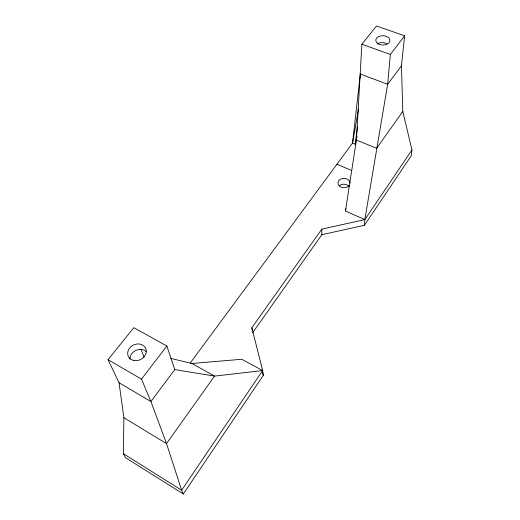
<?xml version="1.0" encoding="UTF-8"?>
<svg xmlns="http://www.w3.org/2000/svg" width="520" height="520" viewBox="0 0 520 520"><rect width="100%" height="100%" fill="white"/><g stroke="black" fill="none" stroke-linecap="round" stroke-linejoin="round"><path stroke-width="0.78" d="M183.313 494L125.645 457.769L123.357 453.687L123.89 417.716L119.028 382.714L108.03 359.691L133.803 327.659L166.868 346.034L174.779 369.584L150.93 401.538L166.524 443.606L181.643 490.224L183.313 494L263.289 375.329L262.639 370.572L251.869 327.769L321.828 229.112L364.825 219.615L411.97 149.975L402.799 111.495L401.434 65.812L404.644 35.809L376.512 26L361.875 44.2L356.428 140.082L345.436 211.022L364.825 219.615L364.416 225.264L321.828 234.702L252.609 332.813M404.644 35.809L390.357 54.45L387.654 84.285L364.825 219.615M401.434 65.812L387.654 84.285L360.321 74.048L352.541 143.072L190.268 362.999M411.97 149.975L411.157 155.909L364.416 225.264M358.585 108.895L352.541 143.072L355.121 144.131L357.546 126.581M355.121 144.131L357.045 136.253M345.436 211.022L346.034 208.663M170.729 358.371L191.939 363.493L241.748 359.262L262.639 370.572L181.643 490.224L123.357 453.687M402.799 111.495L376.616 148.291L356.428 140.082M119.028 382.714L150.93 401.538L141.499 379.138L166.868 346.034M262.639 370.572L214.546 376.103L174.779 369.584M361.875 44.2L390.357 54.45M336.908 164.262L351.709 170.514M191.939 363.493L214.546 376.103L166.524 443.606L123.89 417.716M108.03 359.691L141.499 379.138M140.875 348.985L144.066 357.071M262.301 371.391L263.289 375.329M251.869 327.769L252.291 330.649M360.321 74.048L360.659 77.252M321.828 229.112L321.828 234.702M377.124 44.005A7.007 4.654 1.8 0 1 386.978 43.843M129.954 359.053A9.458 8.014 -25.3 0 1 136.013 350.318A9.458 8.014 -25.3 0 1 146.432 351.806M349.369 185.322A6.09 4.674 1.3 0 1 339.45 186.102A6.09 4.674 1.3 0 1 341.783 178.672A6.09 4.674 1.3 0 1 350.103 182.969M339.463 185.562A6.038 4.66 1.3 0 1 348.959 186.446M378.137 43.764A7.066 4.66 1.7 0 0 389.766 41.438A7.066 4.66 1.7 0 0 380.64 35.906A7.066 4.66 1.7 0 0 378.137 43.764M133.445 360.38A9.568 8.073 -24.9 0 0 146.198 350.097A9.568 8.073 -24.9 0 0 131.255 346.411A9.568 8.073 -24.9 0 0 133.445 360.38"/></g></svg>
